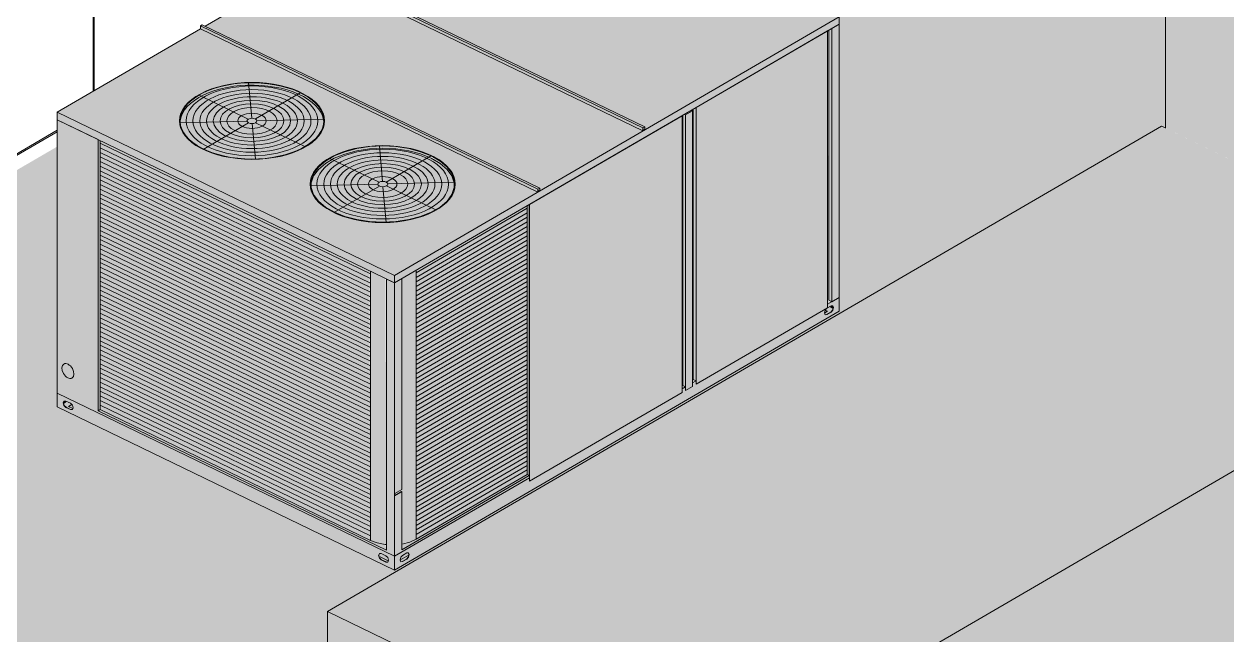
# Model space of a CAD drawing. Header units: inches. Extents: x 27328 to 120839, y -4075 to 4147.
# Drawn here: x 42600.5 to 42822.3, y -2003.8 to -1891.1 of the extents above; entities that cross this region are included whole.
import ezdxf

# ---------------------------------------------------------------- set-up
doc = ezdxf.new("R2010")
doc.units = ezdxf.units.IN
doc.header["$MEASUREMENT"] = 0
for name, color, linetype, lineweight in [('A-ROOF', 132, 'Continuous', 9), ('A-WALL-PATT', 111, 'Continuous', 9), ('G-IMPT', 8, 'Continuous', 9), ('M-EQPM', 50, 'Continuous', 9)]:
    doc.layers.add(name, color=color, linetype=linetype, lineweight=lineweight)

# ---------------------------------------------------------------- blocks, each defined once
blk = doc.blocks.new('Trane - 20-75 Ton Packaged Ind Rooftop DX Cooling Only and Extended Casing TAG_SXHLF20_ 0210035350 - PL_AS_HF001102-e2b63efd-16e1-40f1-8521-6466c1d8891c_dwg_Trane-SXHLF20-V135-Axon - Looking South West')
at = {"layer": 'G-IMPT'}
for points in [[(-34043.04, -1937.45), (-34043.04, -1921.26), (-34081.18, -1904.54), (-34081.41, -1898.82), (-34082.5, -1898.34), (-34082.5, -1897.94), (-34073.28, -1892.57), (-34099.17, -1880.05), (-34099.17, -1910.3), (-34045.68, -1936.17)], [(-34186.74, -2031.86), (-34043.04, -1948.16), (-34043.04, -1937.45), (-34099.93, -1909.94), (-34253.67, -1999.48), (-34209.97, -2020.62)], [(-34186.74, -2066.35), (-34043.04, -1982.65), (-34043.04, -1980.27), (-34052.82, -1975.3), (-34054, -1973.7), (-34054.66, -1972.13), (-34055.05, -1970.25), (-34055.16, -1968.14), (-34054.96, -1965.84), (-34054.46, -1963.43), (-34053.58, -1960.77), (-34052.33, -1958.06), (-34050.77, -1955.49), (-34049.11, -1953.36), (-34047.59, -1951.82), (-34045.84, -1950.43), (-34044.08, -1949.44), (-34043.04, -1948.94), (-34043.04, -1948.16), (-34186.74, -2031.86)], [(-34186.74, -2066.35), (-34186.75, -2031.85), (-34253.67, -1999.48), (-34253.66, -2033.99), (-34186.75, -2066.34)]]:
    blk.add_hatch(color=256, dxfattribs=at).paths.add_polyline_path(points, flags=0)
for p, q in [((-34099.17, -1880.05), (-34099.17, -1910.3)), ((-34253.67, -1999.48), (-34099.89, -1909.92)), ((-34099.89, -1909.92), (-34099.17, -1910.27)), ((-34043.04, -1948.16), (-34186.74, -2031.86)), ((-34186.74, -2031.86), (-34253.67, -1999.48)), ((-34253.67, -1999.48), (-34253.67, -2033.98))]:
    blk.add_line(p, q, dxfattribs=at)
blk = doc.blocks.new('Trane - 20-75 Ton Packaged Ind Rooftop DX Cooling Only and Extended Casing TAG_SXHLF20_ 0210035350 - PL_AS_HF001102-e2b63efd-16e1-40f1-8521-6466c1d8891c_dwg-V136-Axon - Looking South West')
blk.add_blockref('Trane - 20-75 Ton Packaged Ind Rooftop DX Cooling Only and Extended Casing TAG_SXHLF20_ 0210035350 - PL_AS_HF001102-e2b63efd-16e1-40f1-8521-6466c1d8891c_dwg_Trane-SXHLF20-V135-Axon - Looking South West', (0, 0))
blk = doc.blocks.new('Trane - 20-75 Ton Packaged Ind Rooftop DX Cooling Only and Extended Casing TAG_SXHLF20_ 0210035350 - SXHLF20-V137-Axon - Looking South West')
blk.add_blockref('Trane - 20-75 Ton Packaged Ind Rooftop DX Cooling Only and Extended Casing TAG_SXHLF20_ 0210035350 - PL_AS_HF001102-e2b63efd-16e1-40f1-8521-6466c1d8891c_dwg-V136-Axon - Looking South West', (0, 0))
blk = doc.blocks.new('Trane - Packaged Voyager Rooftop System 12_5-25 Ton Gas-Electric Packaged Unit TAG_YHD300_ 1008114931 - PL_AY4V000072-0a482d62-fa2d-4e4c-a01b-d2dd38fd3219_dwg_Trane-YHD300-V138-Axon - Looking South West')
at = {"layer": 'G-IMPT'}
h = blk.add_hatch(color=256, dxfattribs=at)
h.paths.add_polyline_path([(-34241.3, -1937.48), (-34214.87, -1922.09), (-34277.1, -1891.99), (-34303.53, -1907.39), (-34251.77, -1932.42)], flags=0)
h.paths.add_polyline_path([(-34243.48, -1927.66), (-34245.92, -1927.54), (-34248.27, -1927.19), (-34251.77, -1926.08), (-34252.41, -1925.83), (-34254.06, -1924.87), (-34255.35, -1923.77), (-34256.4, -1922.09), (-34256.68, -1921.28), (-34256.68, -1919.98), (-34256.23, -1918.71), (-34255.35, -1917.5), (-34254.06, -1916.39), (-34251.77, -1915.18), (-34250.46, -1914.65), (-34248.28, -1914.07), (-34245.92, -1913.72), (-34243.49, -1913.6), (-34241.05, -1913.72), (-34238.7, -1914.07), (-34236.51, -1914.65), (-34234.56, -1915.43), (-34232.91, -1916.39), (-34231.63, -1917.49), (-34230.74, -1918.7), (-34230.29, -1919.98), (-34230.39, -1921.56), (-34230.74, -1922.55), (-34231.62, -1923.76), (-34232.91, -1924.87), (-34234.56, -1925.83), (-34236.51, -1926.61), (-34238.7, -1927.19), (-34241.05, -1927.54)], flags=0)
h.paths.add_polyline_path([(-34214.87, -1922.09), (-34195.5, -1910.81), (-34257.73, -1880.71), (-34276.26, -1891.51), (-34214.53, -1921.36), (-34214.87, -1921.56)], flags=0)
h.paths.add_polyline_path([(-34267.67, -1916), (-34271.43, -1915.7), (-34274.88, -1914.85), (-34277.1, -1913.86), (-34278.5, -1912.97), (-34279.74, -1911.79), (-34280.53, -1910.51), (-34280.85, -1909.17), (-34280.68, -1907.83), (-34280.03, -1906.53), (-34278.92, -1905.31), (-34277.1, -1904.07), (-34275.51, -1903.33), (-34272.17, -1902.37), (-34268.44, -1901.95), (-34264.65, -1902.11), (-34261.1, -1902.84), (-34258.09, -1904.07), (-34256.5, -1905.13), (-34255.33, -1906.32), (-34254.6, -1907.61), (-34254.35, -1908.96), (-34254.59, -1910.3), (-34255.31, -1911.59), (-34256.48, -1912.79), (-34258.44, -1914.05), (-34260.44, -1914.88), (-34263.9, -1915.72), (-34266.4, -1915.97)], flags=0)
h.paths.add_polyline_path([(-34195.5, -1910.81), (-34159.34, -1889.75), (-34221.57, -1859.65), (-34256.9, -1880.23), (-34195.17, -1910.08), (-34195.5, -1910.28)], flags=0)
for points in [[(-34195.5, -1910.28), (-34195.17, -1910.08), (-34257.39, -1879.99), (-34257.73, -1880.18), (-34230.12, -1893.54)], [(-34195.5, -1910.81), (-34195.5, -1910.28), (-34257.73, -1880.18), (-34257.73, -1880.71), (-34196.06, -1910.54)], [(-34241.3, -1938.86), (-34159.34, -1891.12), (-34159.34, -1889.75), (-34241.3, -1937.48)], [(-34214.87, -1922.09), (-34214.87, -1921.56), (-34277.1, -1891.48), (-34277.1, -1891.99), (-34215.42, -1921.82)], [(-34214.87, -1921.56), (-34214.53, -1921.36), (-34276.76, -1891.27), (-34277.07, -1891.48), (-34230.12, -1914.18)], [(-34160.69, -1942.34), (-34160.69, -1891.91), (-34161.24, -1892.23), (-34161.24, -1942.07), (-34160.82, -1942.28)], [(-34160.69, -1942.34), (-34159.34, -1941.55), (-34159.34, -1891.12), (-34160.69, -1891.91), (-34160.69, -1938.86)], [(-34185.69, -1957.56), (-34161.45, -1943.44), (-34161.45, -1892.37), (-34185.69, -1906.49), (-34185.69, -1953.36)], [(-34267.67, -1916), (-34263.79, -1915.7), (-34260.44, -1914.88), (-34258.44, -1914.05), (-34256.1, -1912.44), (-34255.31, -1911.59), (-34254.54, -1910.1), (-34254.41, -1908.93), (-34254.6, -1908.2), (-34255.33, -1906.74), (-34257.33, -1905), (-34259.02, -1904.03), (-34262.83, -1902.84), (-34265.9, -1902.42), (-34269.71, -1902.45), (-34273.43, -1903.11), (-34275.52, -1903.76), (-34278.36, -1905.31), (-34280.03, -1906.95), (-34280.75, -1908.82), (-34280.75, -1909.85), (-34280.03, -1911.39), (-34279.17, -1912.4), (-34277.72, -1913.51), (-34275.12, -1914.75), (-34273.43, -1915.28), (-34270.2, -1915.86), (-34268.64, -1915.97)], [(-34280.03, -1906.95), (-34278.92, -1905.74), (-34277.1, -1904.5), (-34274.94, -1903.55), (-34272.17, -1902.79), (-34268.44, -1902.37), (-34264.65, -1902.54), (-34261.1, -1903.26), (-34258.09, -1904.5), (-34256, -1906.01), (-34255.33, -1906.32), (-34256.5, -1905.13), (-34258.17, -1904.03), (-34260.74, -1902.96), (-34263.43, -1902.29), (-34267.17, -1901.94), (-34270.95, -1902.16), (-34274.46, -1902.95), (-34277.4, -1904.23), (-34279.35, -1905.74), (-34280.03, -1906.53)], [(-34241.3, -1938.86), (-34241.3, -1937.48), (-34303.53, -1907.39), (-34303.53, -1908.77), (-34243.75, -1937.68)], [(-34187.63, -1958.69), (-34186.37, -1957.95), (-34186.37, -1907.1), (-34187.63, -1907.83), (-34187.63, -1953.36)], [(-34185.69, -1957.56), (-34185.72, -1906.48), (-34186.25, -1906.79), (-34186.25, -1956.66), (-34185.71, -1956.98)], [(-34241.3, -1989.29), (-34241.3, -1938.86), (-34242.78, -1938.15), (-34242.78, -1988.15), (-34295.96, -1962.44), (-34295.96, -1912.43), (-34303.53, -1908.77), (-34303.53, -1959.19), (-34243.33, -1988.31)], [(-34216.42, -1975.46), (-34188.3, -1959.08), (-34188.3, -1908.01), (-34216.42, -1924.39), (-34216.42, -1953.36)], [(-34187.63, -1958.69), (-34187.65, -1907.82), (-34187.85, -1907.73), (-34188.18, -1907.92), (-34188.18, -1957.78), (-34187.65, -1958.11)], [(-34295.96, -1962.44), (-34295.62, -1962.23), (-34295.62, -1912.59), (-34295.96, -1912.46), (-34295.96, -1962.28)], [(-34245.77, -1986.35), (-34245.92, -1936.63), (-34295.62, -1912.59), (-34295.53, -1962.28), (-34253.13, -1982.79)], [(-34256.23, -1919.13), (-34255.35, -1917.92), (-34254.06, -1916.82), (-34251.77, -1915.6), (-34248.86, -1914.65), (-34246.46, -1914.22), (-34244.51, -1914.07), (-34242.46, -1914.07), (-34241.05, -1914.14), (-34237.24, -1914.88), (-34235.09, -1915.64), (-34234.56, -1915.64), (-34234.56, -1915.43), (-34237.1, -1914.5), (-34239.47, -1913.96), (-34241.05, -1913.72), (-34243.49, -1913.6), (-34246.86, -1913.86), (-34249.88, -1914.5), (-34251.77, -1915.18), (-34253.14, -1915.86), (-34254.56, -1916.82), (-34255.66, -1917.92), (-34256.23, -1918.71)], [(-34230.74, -1919.13), (-34230.74, -1918.7), (-34232.05, -1917.13), (-34233.38, -1916.18), (-34234.26, -1915.86), (-34231.62, -1917.92)], [(-34237.3, -1986.14), (-34216.84, -1974.22), (-34216.84, -1924.61), (-34237.3, -1936.67), (-34237.3, -1974.81)], [(-34216.47, -1974.4), (-34216.47, -1924.39), (-34216.84, -1924.61), (-34216.84, -1974.22)], [(-34161.51, -1944.12), (-34161.57, -1944.04), (-34161.57, -1944.1)], [(-34160.4, -1943.58), (-34160.49, -1943.08), (-34161, -1943.28), (-34160.47, -1943.54)], [(-34302.4, -1961.08), (-34301.91, -1960.67), (-34302.34, -1960.81), (-34302.4, -1961.07)], [(-34239.94, -1987.31), (-34239.92, -1987.17), (-34239.93, -1987.23)]]:
    blk.add_hatch(color=256, dxfattribs=at).paths.add_polyline_path(points, flags=0)
h = blk.add_hatch(color=256, dxfattribs=at)
h.paths.add_polyline_path([(-34188.3, -1957.83), (-34188.18, -1957.76), (-34188.3, -1957.73)], flags=0)
h.paths.add_polyline_path([(-34186.37, -1956.7), (-34186.25, -1956.63), (-34186.37, -1906.86), (-34186.37, -1907.1), (-34186.37, -1956.6)], flags=0)
h.paths.add_polyline_path([(-34161.45, -1942.19), (-34161.24, -1942.07), (-34161.45, -1892.35), (-34161.45, -1892.37), (-34161.45, -1941.55)], flags=0)
h = blk.add_hatch(color=256, dxfattribs=at)
h.paths.add_polyline_path([(-34230.29, -1920.4), (-34230.29, -1919.98), (-34230.44, -1919.98)], flags=0)
h.paths.add_polyline_path([(-34254.41, -1909.64), (-34254.38, -1908.7), (-34254.71, -1907.38), (-34255.33, -1906.32), (-34255.33, -1906.74), (-34254.59, -1908.23), (-34254.41, -1908.93), (-34254.41, -1909.63)], flags=0)
h.paths.add_polyline_path([(-34280.82, -1909.37), (-34280.41, -1907.72), (-34280.19, -1906.8), (-34280.75, -1908.16), (-34280.82, -1909.34)], flags=0)
h = blk.add_hatch(color=256, dxfattribs=at)
h.paths.add_polyline_path([(-34241.05, -1914.14), (-34244.54, -1914.07), (-34243.49, -1914.14)], flags=0)
h.paths.add_polyline_path([(-34243.48, -1927.66), (-34238.99, -1927.23), (-34238.7, -1927.19), (-34236.51, -1926.61), (-34234.02, -1925.51), (-34232.49, -1924.51), (-34231.62, -1923.76), (-34230.58, -1922.09), (-34230.29, -1921.28), (-34230.44, -1919.98), (-34231.05, -1918.7), (-34232.12, -1917.49), (-34233.64, -1916.39), (-34235.62, -1915.43), (-34238.12, -1914.65), (-34238.7, -1914.5), (-34241.05, -1914.14), (-34245.92, -1914.14), (-34249.88, -1914.92), (-34251.77, -1915.6), (-34253.33, -1916.39), (-34254.85, -1917.5), (-34255.87, -1918.63), (-34256.41, -1919.65), (-34256.68, -1920.41), (-34256.58, -1921.56), (-34255.79, -1923.15), (-34254.93, -1924.13), (-34253.52, -1925.18), (-34251.77, -1926.08), (-34249.74, -1926.8), (-34247.06, -1927.37), (-34244.73, -1927.6)], flags=0)
h = blk.add_hatch(color=256, dxfattribs=at)
h.paths.add_polyline_path([(-34242.78, -1987.11), (-34242.98, -1938.05), (-34245.77, -1936.7), (-34245.77, -1986.35), (-34243.75, -1986.96), (-34243.01, -1987.1)], flags=0)
h.paths.add_polyline_path([(-34239.96, -1987.03), (-34238.49, -1986.67), (-34237.3, -1986.14), (-34237.3, -1936.53), (-34239.96, -1938.15), (-34239.96, -1976.96), (-34241.26, -1977.72), (-34241.17, -1978.09), (-34239.96, -1977.38), (-34239.96, -1987.03)], flags=0)
h = blk.add_hatch(color=256, dxfattribs=at)
h.paths.add_polyline_path([(-34241.3, -1989.29), (-34216.45, -1974.81), (-34216.47, -1974.4), (-34239.96, -1988.08), (-34239.96, -1977.38), (-34241.26, -1978.14)], flags=0)
h.paths.add_polyline_path([(-34241.3, -1989.29), (-34241.26, -1977.72), (-34239.96, -1976.96), (-34239.96, -1938.08), (-34241.3, -1938.86), (-34241.3, -1953.36)], flags=0)
h = blk.add_hatch(color=256, dxfattribs=at)
h.paths.add_polyline_path([(-34241.3, -1991.83), (-34159.34, -1944.09), (-34159.34, -1941.55), (-34161.45, -1942.79), (-34161.48, -1943.46), (-34185.69, -1957.56), (-34185.72, -1956.91), (-34186.37, -1957.52), (-34186.37, -1957.95), (-34187.63, -1958.69), (-34187.65, -1958.04), (-34188.3, -1958.67), (-34188.3, -1959.08), (-34216.43, -1975.29), (-34216.45, -1974.81), (-34241.3, -1989.29)], flags=0)
h.paths.add_polyline_path([(-34240.16, -1990.3), (-34240.29, -1989.97), (-34239.83, -1989.12), (-34238.74, -1988.66), (-34238.61, -1988.99), (-34239.07, -1989.84), (-34239.83, -1990.28)], flags=0)
h.paths.add_polyline_path([(-34161.9, -1944.73), (-34162.04, -1944.39), (-34161.57, -1943.54), (-34160.49, -1943.08), (-34160.35, -1943.41), (-34160.82, -1944.26), (-34161.57, -1944.71)], flags=0)
h = blk.add_hatch(color=256, dxfattribs=at)
h.paths.add_polyline_path([(-34188.3, -1958.42), (-34187.65, -1958.04), (-34188.3, -1957.83), (-34188.3, -1958.04)], flags=0)
h.paths.add_polyline_path([(-34186.37, -1957.29), (-34185.72, -1956.91), (-34186.37, -1956.7), (-34186.37, -1956.91)], flags=0)
h.paths.add_polyline_path([(-34161.45, -1942.78), (-34160.71, -1942.33), (-34161.45, -1942.19), (-34161.45, -1942.75)], flags=0)
h = blk.add_hatch(color=256, dxfattribs=at)
h.paths.add_polyline_path([(-34242.56, -1990.36), (-34242.56, -1990.09), (-34244.19, -1989.35), (-34244.11, -1989.61), (-34243.75, -1989.96), (-34242.92, -1990.36)], flags=0)
h.paths.add_polyline_path([(-34240.16, -1990.3), (-34239.83, -1990.28), (-34238.74, -1989.48), (-34238.74, -1989.11), (-34240.28, -1990.01), (-34240.17, -1990.28)], flags=0)
h.paths.add_polyline_path([(-34300.72, -1962.24), (-34300.72, -1961.97), (-34301.25, -1961.54), (-34300.85, -1961.29), (-34301.25, -1960.98), (-34302.01, -1960.85), (-34302.34, -1961.27), (-34302.01, -1961.74), (-34301.83, -1961.87), (-34301.08, -1962.23)], flags=0)
h.paths.add_polyline_path([(-34161.9, -1944.73), (-34161.24, -1944.51), (-34160.49, -1943.9), (-34160.49, -1943.53), (-34161.24, -1943.35), (-34161.83, -1943.91), (-34161.57, -1944.16), (-34162.03, -1944.42), (-34161.91, -1944.71)], flags=0)
h = blk.add_hatch(color=256, dxfattribs=at)
h.paths.add_polyline_path([(-34241.3, -1991.83), (-34241.3, -1989.29), (-34303.53, -1959.19), (-34303.53, -1961.74), (-34245.04, -1990.03)], flags=0)
h.paths.add_polyline_path([(-34242.56, -1990.36), (-34242.92, -1990.36), (-34244.11, -1989.61), (-34244.26, -1989.13), (-34244.11, -1988.79), (-34243.75, -1988.79), (-34242.56, -1989.54), (-34242.41, -1990.02)], flags=0)
h.paths.add_polyline_path([(-34300.72, -1962.24), (-34301.08, -1962.23), (-34302.27, -1961.49), (-34302.42, -1961), (-34302.27, -1960.66), (-34301.91, -1960.67), (-34300.72, -1961.41), (-34300.57, -1961.9)], flags=0)
h = blk.add_hatch(color=256, dxfattribs=at)
h.paths.add_polyline_path([(-34243.01, -1987.1), (-34242.78, -1987.15), (-34242.78, -1987.11)], flags=0)
h.paths.add_polyline_path([(-34242.78, -1988.15), (-34243.01, -1987.1), (-34244.49, -1986.82), (-34245.77, -1986.35), (-34295.62, -1962.24), (-34295.96, -1962.44), (-34243.01, -1988.04)], flags=0)
h.paths.add_polyline_path([(-34239.91, -1987.03), (-34239.96, -1987.17), (-34239.92, -1987.17)], flags=0)
h.paths.add_polyline_path([(-34239.96, -1988.08), (-34216.47, -1974.4), (-34216.84, -1974.22), (-34238.49, -1986.67), (-34239.92, -1987.17)], flags=0)
for p, q in [((-34257.73, -1880.71), (-34276.21, -1891.48)), ((-34257.73, -1880.18), (-34195.5, -1910.28)), ((-34195.5, -1910.81), (-34257.73, -1880.71)), ((-34257.39, -1879.99), (-34195.17, -1910.08)), ((-34159.34, -1889.75), (-34241.3, -1937.48)), ((-34159.34, -1891.12), (-34159.34, -1889.75)), ((-34277.1, -1891.99), (-34303.53, -1907.39)), ((-34276.76, -1891.27), (-34277.1, -1891.46)), ((-34214.87, -1921.56), (-34277.1, -1891.46)), ((-34277.1, -1891.46), (-34277.1, -1891.99)), ((-34214.87, -1922.09), (-34277.1, -1891.99)), ((-34214.53, -1921.36), (-34276.76, -1891.27)), ((-34185.72, -1906.48), (-34159.34, -1891.12)), ((-34159.34, -1891.12), (-34160.69, -1891.91)), ((-34160.69, -1942.34), (-34160.69, -1891.91)), ((-34159.34, -1891.12), (-34159.34, -1941.55)), ((-34185.69, -1906.49), (-34161.45, -1892.37)), ((-34161.45, -1892.37), (-34161.45, -1943.44)), ((-34161.24, -1942.07), (-34161.24, -1892.23)), ((-34277.49, -1904.19), (-34268.29, -1908.64)), ((-34241.3, -1937.48), (-34303.53, -1907.39)), ((-34303.53, -1907.39), (-34303.53, -1908.77)), ((-34241.3, -1938.86), (-34185.72, -1906.48)), ((-34187.63, -1907.83), (-34186.37, -1907.1)), ((-34186.37, -1907.1), (-34186.59, -1906.99)), ((-34186.37, -1907.1), (-34186.37, -1957.95)), ((-34186.25, -1956.66), (-34186.25, -1906.79)), ((-34185.69, -1906.49), (-34185.69, -1957.56)), ((-34241.3, -1938.86), (-34303.53, -1908.77)), ((-34295.96, -1912.43), (-34303.53, -1908.77)), ((-34303.53, -1908.77), (-34303.53, -1959.19)), ((-34280.96, -1909.3), (-34268.53, -1908.99)), ((-34276.61, -1914.22), (-34268.22, -1909.33)), ((-34266.98, -1916.06), (-34267.56, -1909.46)), ((-34266.92, -1909.3), (-34257.72, -1913.75)), ((-34266.68, -1908.95), (-34254.24, -1908.64)), ((-34216.42, -1924.39), (-34188.3, -1908.01)), ((-34188.3, -1908.01), (-34188.3, -1959.08)), ((-34188.18, -1957.78), (-34188.18, -1907.92)), ((-34187.85, -1907.73), (-34187.63, -1907.83)), ((-34187.63, -1907.83), (-34187.63, -1958.69)), ((-34195.5, -1910.28), (-34195.17, -1910.08)), ((-34195.5, -1910.81), (-34195.5, -1910.28)), ((-34195.5, -1910.45), (-34195.17, -1910.61)), ((-34195.17, -1910.61), (-34195.5, -1910.81)), ((-34195.17, -1910.08), (-34195.17, -1910.61)), ((-34295.96, -1912.43), (-34295.96, -1962.44)), ((-34295.62, -1962.24), (-34295.62, -1912.59)), ((-34258.44, -1914.05), (-34257.22, -1913.34)), ((-34253.37, -1915.85), (-34244.17, -1920.3)), ((-34256.85, -1920.96), (-34244.41, -1920.65)), ((-34242.56, -1920.61), (-34230.13, -1920.3)), ((-34252.5, -1925.88), (-34244.11, -1920.99)), ((-34242.87, -1927.72), (-34243.44, -1921.12)), ((-34242.8, -1920.96), (-34233.6, -1925.41)), ((-34214.53, -1921.36), (-34214.87, -1921.56)), ((-34214.87, -1921.56), (-34214.87, -1922.09)), ((-34214.87, -1921.73), (-34214.53, -1921.89)), ((-34214.87, -1922.09), (-34214.53, -1921.89)), ((-34214.53, -1921.89), (-34214.53, -1921.36)), ((-34216.84, -1924.61), (-34216.84, -1974.22)), ((-34216.45, -1924.38), (-34216.47, -1924.39)), ((-34216.47, -1924.39), (-34216.47, -1974.4)), ((-34216.45, -1974.81), (-34216.45, -1924.38)), ((-34216.42, -1924.39), (-34216.42, -1975.46)), ((-34216.84, -1932.69), (-34216.84, -1974.22)), ((-34245.77, -1986.35), (-34245.77, -1936.7)), ((-34242.78, -1938.15), (-34241.3, -1938.86)), ((-34242.78, -1938.15), (-34242.78, -1988.15)), ((-34241.3, -1937.48), (-34241.3, -1938.86)), ((-34241.3, -1938.86), (-34239.96, -1938.08)), ((-34239.96, -1938.08), (-34239.96, -1976.96)), ((-34237.3, -1936.53), (-34237.3, -1986.14)), ((-34241.3, -1938.86), (-34241.3, -1989.29)), ((-34159.34, -1941.55), (-34161.45, -1942.78)), ((-34160.69, -1942.34), (-34161.24, -1942.07)), ((-34159.34, -1941.55), (-34160.69, -1942.34)), ((-34159.34, -1944.09), (-34159.34, -1941.55)), ((-34241.3, -1991.83), (-34159.34, -1944.09)), ((-34161.45, -1943.44), (-34185.69, -1957.56)), ((-34162.03, -1944.42), (-34161.46, -1944.09)), ((-34161.51, -1944.12), (-34161.93, -1943.92)), ((-34161.62, -1944.68), (-34161.91, -1944.72)), ((-34161.46, -1944.09), (-34161.89, -1943.89)), ((-34160.86, -1944.24), (-34161.62, -1944.68)), ((-34161.57, -1944.71), (-34161.62, -1944.68)), ((-34161.57, -1943.54), (-34160.82, -1943.1)), ((-34160.82, -1944.26), (-34161.57, -1944.71)), ((-34161.07, -1943.25), (-34160.4, -1943.58)), ((-34187.63, -1958.03), (-34188.3, -1958.42)), ((-34187.65, -1958.04), (-34188.18, -1957.78)), ((-34187.65, -1958.68), (-34187.65, -1958.04)), ((-34186.37, -1957.95), (-34187.63, -1958.69)), ((-34185.69, -1956.9), (-34186.37, -1957.29)), ((-34185.72, -1956.91), (-34186.25, -1956.66)), ((-34185.72, -1957.55), (-34185.72, -1956.91)), ((-34241.3, -1989.29), (-34303.53, -1959.19)), ((-34303.53, -1959.19), (-34303.53, -1961.74)), ((-34303.53, -1959.19), (-34241.3, -1989.29)), ((-34302.4, -1961.08), (-34301.8, -1960.72)), ((-34301.91, -1960.67), (-34301.08, -1961.07)), ((-34188.3, -1959.08), (-34216.42, -1975.46)), ((-34303.53, -1961.74), (-34241.3, -1991.83)), ((-34301.08, -1962.23), (-34301.91, -1961.83)), ((-34301.87, -1961.81), (-34301.04, -1962.21)), ((-34300.84, -1961.3), (-34301.41, -1961.63)), ((-34300.63, -1962.01), (-34301.41, -1961.63)), ((-34300.81, -1961.33), (-34301.36, -1961.66)), ((-34301.04, -1962.21), (-34301.08, -1962.23)), ((-34301.04, -1962.21), (-34300.71, -1962.23)), ((-34295.62, -1962.24), (-34295.96, -1962.44)), ((-34295.96, -1962.44), (-34242.78, -1988.15)), ((-34245.77, -1986.35), (-34295.62, -1962.24)), ((-34216.42, -1974.8), (-34241.3, -1989.29)), ((-34241.3, -1989.29), (-34216.45, -1974.81)), ((-34239.96, -1988.08), (-34216.47, -1974.4)), ((-34216.84, -1974.22), (-34237.3, -1986.14)), ((-34216.47, -1974.4), (-34216.84, -1974.22)), ((-34216.45, -1975.45), (-34216.45, -1974.81)), ((-34240, -1977.36), (-34241.3, -1978.12)), ((-34241.26, -1977.72), (-34239.96, -1976.96)), ((-34239.96, -1977.38), (-34241.26, -1978.14)), ((-34241.26, -1978.14), (-34241.26, -1977.72)), ((-34239.96, -1977.38), (-34240, -1977.36)), ((-34239.96, -1988.08), (-34239.96, -1977.38)), ((-34242.46, -1990.14), (-34243.99, -1989.4)), ((-34242.92, -1989.2), (-34243.75, -1988.79)), ((-34241.3, -1989.29), (-34241.3, -1991.83)), ((-34240.32, -1990.02), (-34238.62, -1989.03)), ((-34239.83, -1989.12), (-34239.07, -1988.68)), ((-34243.75, -1989.96), (-34243.71, -1989.93)), ((-34243.75, -1989.96), (-34242.92, -1990.36)), ((-34242.88, -1990.34), (-34243.71, -1989.93)), ((-34242.92, -1990.36), (-34242.88, -1990.34)), ((-34242.55, -1990.36), (-34242.88, -1990.34)), ((-34239.88, -1990.26), (-34240.16, -1990.3)), ((-34239.12, -1989.82), (-34239.88, -1990.26)), ((-34239.88, -1990.26), (-34239.83, -1990.28)), ((-34239.07, -1989.84), (-34239.83, -1990.28)), ((-34239.12, -1989.82), (-34239.07, -1989.84))]:
    blk.add_line(p, q, dxfattribs=at)
for points in [[(-34257.22, -1913.34, 0), (-34256.48, -1912.79, 0), (-34255.84, -1912.2, 0), (-34255.31, -1911.59, 0), (-34254.89, -1910.95, 0), (-34254.59, -1910.3, 0), (-34254.41, -1909.63, 0), (-34254.35, -1908.96, 0), (-34254.42, -1908.28, 0), (-34254.6, -1907.61, 0), (-34254.9, -1906.96, 0), (-34255.33, -1906.32, 0), (-34255.86, -1905.71, 0), (-34256.5, -1905.13, 0), (-34257.25, -1904.58, 0), (-34258.09, -1904.07, 0), (-34259.02, -1903.61, 0), (-34260.03, -1903.2, 0), (-34261.1, -1902.84, 0), (-34262.24, -1902.54, 0), (-34263.43, -1902.29, 0), (-34264.65, -1902.11, 0), (-34265.9, -1901.99, 0), (-34267.17, -1901.94, 0), (-34268.44, -1901.95, 0), (-34269.71, -1902.03, 0), (-34270.95, -1902.16, 0), (-34272.17, -1902.37, 0), (-34273.34, -1902.63, 0), (-34274.46, -1902.95, 0), (-34275.51, -1903.33, 0), (-34276.49, -1903.76, 0), (-34277.4, -1904.23, 0), (-34278.21, -1904.75, 0), (-34278.92, -1905.31, 0), (-34279.53, -1905.9, 0), (-34280.03, -1906.53, 0), (-34280.41, -1907.17, 0), (-34280.68, -1907.83, 0), (-34280.82, -1908.5, 0), (-34280.85, -1909.17, 0), (-34280.75, -1909.85, 0), (-34280.53, -1910.51, 0), (-34280.19, -1911.16, 0), (-34279.74, -1911.79, 0), (-34279.17, -1912.4, 0), (-34278.5, -1912.97, 0), (-34277.72, -1913.51, 0), (-34276.86, -1914, 0), (-34275.91, -1914.45, 0), (-34274.88, -1914.85, 0), (-34273.78, -1915.19, 0), (-34272.63, -1915.47, 0), (-34271.43, -1915.7, 0), (-34270.2, -1915.86, 0), (-34268.94, -1915.96, 0), (-34267.67, -1916, 0), (-34266.4, -1915.97, 0), (-34265.14, -1915.88, 0), (-34263.9, -1915.72, 0), (-34262.7, -1915.5, 0), (-34261.54, -1915.22, 0), (-34260.44, -1914.88, 0), (-34259.4, -1914.49, 0), (-34258.44, -1914.05, 0)], [(-34254.36, -1909.18, 0), (-34254.42, -1908.7, 0), (-34254.6, -1908.04, 0), (-34254.9, -1907.38, 0), (-34255.33, -1906.74, 0), (-34255.86, -1906.13, 0), (-34256.5, -1905.55, 0), (-34257.25, -1905, 0), (-34258.09, -1904.5, 0), (-34259.02, -1904.03, 0), (-34260.03, -1903.62, 0), (-34261.1, -1903.26, 0), (-34262.24, -1902.96, 0), (-34263.43, -1902.72, 0), (-34264.65, -1902.54, 0), (-34265.9, -1902.42, 0), (-34267.17, -1902.36, 0), (-34268.44, -1902.37, 0), (-34269.71, -1902.45, 0), (-34270.95, -1902.59, 0), (-34272.17, -1902.79, 0), (-34273.34, -1903.05, 0), (-34274.46, -1903.37, 0), (-34275.51, -1903.75, 0), (-34276.49, -1904.18, 0), (-34277.4, -1904.66, 0), (-34278.21, -1905.18, 0), (-34278.92, -1905.74, 0), (-34279.53, -1906.33, 0), (-34280.03, -1906.95, 0), (-34280.41, -1907.59, 0), (-34280.68, -1908.25, 0), (-34280.82, -1908.92, 0), (-34280.85, -1909.21, 0)], [(-34267.64, -1908.48, 0), (-34268.22, -1901.88, 0), (-34267.64, -1908.48, 0)], [(-34266.98, -1908.61, 0), (-34258.59, -1903.72, 0), (-34266.98, -1908.61, 0)], [(-34295.62, -1913.08, 0), (-34245.77, -1937.19, 0), (-34295.62, -1913.08, 0), (-34245.77, -1937.19, 0), (-34295.62, -1913.08, 0)], [(-34295.62, -1913.93, 0), (-34245.77, -1938.04, 0), (-34295.62, -1913.93, 0), (-34245.77, -1938.04, 0), (-34295.62, -1913.93, 0)], [(-34234.56, -1915.43, 0), (-34236.51, -1914.65, 0), (-34238.7, -1914.07, 0), (-34241.05, -1913.72, 0), (-34243.49, -1913.6, 0), (-34245.92, -1913.72, 0), (-34248.28, -1914.07, 0), (-34250.46, -1914.65, 0), (-34252.42, -1915.44, 0), (-34254.06, -1916.39, 0), (-34255.35, -1917.5, 0), (-34256.23, -1918.71, 0), (-34256.68, -1919.98, 0), (-34256.68, -1921.28, 0), (-34256.23, -1922.56, 0), (-34255.35, -1923.77, 0), (-34254.06, -1924.87, 0), (-34252.41, -1925.83, 0)], [(-34256.68, -1920.41, 0), (-34256.23, -1919.13, 0), (-34255.35, -1917.92, 0), (-34254.06, -1916.82, 0), (-34252.42, -1915.86, 0), (-34250.46, -1915.08, 0), (-34248.28, -1914.5, 0), (-34245.92, -1914.14, 0), (-34243.49, -1914.02, 0), (-34241.05, -1914.14, 0), (-34238.7, -1914.5, 0), (-34236.51, -1915.07, 0), (-34234.56, -1915.86, 0)], [(-34243.53, -1920.14, 0), (-34244.11, -1913.54, 0), (-34243.53, -1920.14, 0)], [(-34295.62, -1914.78, 0), (-34245.77, -1938.88, 0), (-34295.62, -1914.78, 0), (-34245.77, -1938.88, 0), (-34295.62, -1914.78, 0)], [(-34295.62, -1915.62, 0), (-34245.77, -1939.73, 0), (-34295.62, -1915.62, 0)], [(-34252.41, -1925.83, 0), (-34250.46, -1926.61, 0), (-34248.27, -1927.19, 0), (-34245.92, -1927.54, 0), (-34243.48, -1927.66, 0), (-34241.05, -1927.54, 0), (-34238.7, -1927.19, 0), (-34236.51, -1926.61, 0), (-34234.56, -1925.83, 0), (-34232.91, -1924.87, 0), (-34231.62, -1923.76, 0), (-34230.74, -1922.55, 0), (-34230.29, -1921.28, 0), (-34230.29, -1919.98, 0), (-34230.74, -1918.7, 0), (-34231.63, -1917.49, 0), (-34232.91, -1916.39, 0), (-34234.56, -1915.43, 0)], [(-34242.86, -1920.27, 0), (-34234.48, -1915.38, 0), (-34242.86, -1920.27, 0)], [(-34234.56, -1915.86, 0), (-34232.91, -1916.82, 0), (-34231.63, -1917.92, 0), (-34230.74, -1919.13, 0), (-34230.29, -1920.4, 0)], [(-34295.62, -1916.47, 0), (-34245.77, -1940.58, 0), (-34295.62, -1916.47, 0), (-34245.77, -1940.58, 0), (-34295.62, -1916.47, 0)], [(-34295.62, -1917.32, 0), (-34245.77, -1941.43, 0), (-34295.62, -1917.32, 0), (-34245.77, -1941.43, 0), (-34295.62, -1917.32, 0)], [(-34295.62, -1918.17, 0), (-34245.77, -1942.27, 0), (-34295.62, -1918.17, 0), (-34245.77, -1942.27, 0), (-34295.62, -1918.17, 0)], [(-34295.62, -1919.01, 0), (-34245.77, -1943.12, 0), (-34295.62, -1919.01, 0), (-34245.77, -1943.12, 0), (-34295.62, -1919.01, 0)], [(-34295.62, -1919.86, 0), (-34245.77, -1943.97, 0), (-34295.62, -1919.86, 0), (-34245.77, -1943.97, 0), (-34295.62, -1919.86, 0)], [(-34295.62, -1920.71, 0), (-34245.77, -1944.82, 0), (-34295.62, -1920.71, 0), (-34295.62, -1962.24, 0), (-34245.77, -1986.35, 0)], [(-34295.62, -1921.56, 0), (-34245.77, -1945.66, 0), (-34295.62, -1921.56, 0), (-34245.77, -1945.66, 0), (-34295.62, -1921.56, 0)], [(-34295.62, -1922.4, 0), (-34245.77, -1946.51, 0), (-34295.62, -1922.4, 0), (-34245.77, -1946.51, 0), (-34295.62, -1922.4, 0)], [(-34295.62, -1923.25, 0), (-34245.77, -1947.36, 0), (-34295.62, -1923.25, 0), (-34245.77, -1947.36, 0), (-34295.62, -1923.25, 0)], [(-34295.62, -1924.1, 0), (-34245.77, -1948.21, 0), (-34295.62, -1924.1, 0), (-34245.77, -1948.21, 0), (-34295.62, -1924.1, 0)], [(-34295.62, -1924.95, 0), (-34245.77, -1949.05, 0), (-34295.62, -1924.95, 0), (-34245.77, -1949.05, 0), (-34295.62, -1924.95, 0)], [(-34237.3, -1936.98, 0), (-34216.84, -1925.06, 0), (-34237.3, -1936.98, 0), (-34216.84, -1925.06, 0), (-34237.3, -1936.98, 0)], [(-34295.62, -1925.79, 0), (-34245.77, -1949.9, 0), (-34295.62, -1925.79, 0), (-34245.77, -1949.9, 0), (-34295.62, -1925.79, 0)], [(-34295.62, -1926.64, 0), (-34245.77, -1950.75, 0), (-34295.62, -1926.64, 0), (-34245.77, -1950.75, 0), (-34295.62, -1926.64, 0)], [(-34295.62, -1927.49, 0), (-34245.77, -1951.6, 0), (-34295.62, -1927.49, 0), (-34245.77, -1951.6, 0), (-34295.62, -1927.49, 0)], [(-34237.3, -1937.83, 0), (-34216.84, -1925.91, 0), (-34237.3, -1937.83, 0), (-34216.84, -1925.91, 0), (-34237.3, -1937.83, 0)], [(-34237.3, -1938.67, 0), (-34216.84, -1926.76, 0), (-34237.3, -1938.67, 0), (-34216.84, -1926.76, 0), (-34237.3, -1938.67, 0)], [(-34295.62, -1928.34, 0), (-34245.77, -1952.44, 0), (-34295.62, -1928.34, 0), (-34245.77, -1952.44, 0), (-34295.62, -1928.34, 0)], [(-34295.62, -1929.18, 0), (-34245.77, -1953.29, 0), (-34295.62, -1929.18, 0), (-34245.77, -1953.29, 0), (-34295.62, -1929.18, 0)], [(-34237.3, -1939.52, 0), (-34216.84, -1927.61, 0), (-34237.3, -1939.52, 0)], [(-34237.3, -1940.37, 0), (-34216.84, -1928.45, 0), (-34237.3, -1940.37, 0), (-34216.84, -1928.45, 0), (-34237.3, -1940.37, 0)], [(-34237.3, -1941.22, 0), (-34216.84, -1929.3, 0), (-34237.3, -1941.22, 0), (-34216.84, -1929.3, 0), (-34237.3, -1941.22, 0)], [(-34295.62, -1930.03, 0), (-34245.77, -1954.14, 0), (-34295.62, -1930.03, 0), (-34245.77, -1954.14, 0), (-34295.62, -1930.03, 0)], [(-34295.62, -1930.88, 0), (-34245.77, -1954.99, 0), (-34295.62, -1930.88, 0), (-34245.77, -1954.99, 0), (-34295.62, -1930.88, 0)], [(-34295.62, -1931.73, 0), (-34245.77, -1955.83, 0), (-34295.62, -1931.73, 0), (-34245.77, -1955.83, 0), (-34295.62, -1931.73, 0)], [(-34237.3, -1942.06, 0), (-34216.84, -1930.15, 0), (-34237.3, -1942.06, 0), (-34216.84, -1930.15, 0), (-34237.3, -1942.06, 0)], [(-34237.3, -1942.91, 0), (-34216.84, -1931, 0), (-34237.3, -1942.91, 0), (-34216.84, -1931, 0), (-34237.3, -1942.91, 0)], [(-34237.3, -1943.76, 0), (-34216.84, -1931.84, 0), (-34237.3, -1943.76, 0), (-34216.84, -1931.84, 0), (-34237.3, -1943.76, 0)], [(-34295.62, -1932.58, 0), (-34245.77, -1956.68, 0), (-34295.62, -1932.58, 0), (-34245.77, -1956.68, 0), (-34295.62, -1932.58, 0)], [(-34295.62, -1933.42, 0), (-34245.77, -1957.53, 0), (-34295.62, -1933.42, 0), (-34245.77, -1957.53, 0), (-34295.62, -1933.42, 0)], [(-34237.3, -1944.61, 0), (-34216.84, -1932.69, 0), (-34237.3, -1944.61, 0)], [(-34237.3, -1945.45, 0), (-34216.84, -1933.54, 0), (-34237.3, -1945.45, 0), (-34216.84, -1933.54, 0), (-34237.3, -1945.45, 0)], [(-34295.62, -1934.27, 0), (-34245.77, -1958.38, 0), (-34295.62, -1934.27, 0), (-34245.77, -1958.38, 0), (-34295.62, -1934.27, 0)], [(-34295.62, -1935.12, 0), (-34245.77, -1959.22, 0), (-34295.62, -1935.12, 0), (-34245.77, -1959.22, 0), (-34295.62, -1935.12, 0)], [(-34295.62, -1935.97, 0), (-34245.77, -1960.07, 0), (-34295.62, -1935.97, 0), (-34245.77, -1960.07, 0), (-34295.62, -1935.97, 0)], [(-34237.3, -1946.3, 0), (-34216.84, -1934.39, 0), (-34237.3, -1946.3, 0), (-34216.84, -1934.39, 0), (-34237.3, -1946.3, 0)], [(-34237.3, -1947.15, 0), (-34216.84, -1935.23, 0), (-34237.3, -1947.15, 0), (-34216.84, -1935.23, 0), (-34237.3, -1947.15, 0)], [(-34237.3, -1948, 0), (-34216.84, -1936.08, 0), (-34237.3, -1948, 0), (-34216.84, -1936.08, 0), (-34237.3, -1948, 0)], [(-34295.62, -1936.81, 0), (-34245.77, -1960.92, 0), (-34295.62, -1936.81, 0), (-34245.77, -1960.92, 0), (-34295.62, -1936.81, 0)], [(-34295.62, -1937.66, 0), (-34245.77, -1961.77, 0), (-34295.62, -1937.66, 0), (-34245.77, -1961.77, 0), (-34295.62, -1937.66, 0)], [(-34295.62, -1938.51, 0), (-34245.77, -1962.61, 0), (-34295.62, -1938.51, 0), (-34245.77, -1962.61, 0), (-34295.62, -1938.51, 0)], [(-34237.3, -1948.84, 0), (-34216.84, -1936.93, 0), (-34237.3, -1948.84, 0), (-34216.84, -1936.93, 0), (-34237.3, -1948.84, 0)], [(-34237.3, -1949.69, 0), (-34216.84, -1937.78, 0), (-34237.3, -1949.69, 0), (-34216.84, -1937.78, 0), (-34237.3, -1949.69, 0)], [(-34295.62, -1939.36, 0), (-34245.77, -1963.46, 0), (-34295.62, -1939.36, 0), (-34245.77, -1963.46, 0), (-34295.62, -1939.36, 0)], [(-34295.62, -1940.2, 0), (-34245.77, -1964.31, 0), (-34295.62, -1940.2, 0), (-34245.77, -1964.31, 0), (-34295.62, -1940.2, 0)], [(-34237.3, -1950.54, 0), (-34216.84, -1938.62, 0), (-34237.3, -1950.54, 0), (-34216.84, -1938.62, 0), (-34237.3, -1950.54, 0)], [(-34237.3, -1951.39, 0), (-34216.84, -1939.47, 0), (-34237.3, -1951.39, 0), (-34216.84, -1939.47, 0), (-34237.3, -1951.39, 0)], [(-34237.3, -1952.23, 0), (-34216.84, -1940.32, 0), (-34237.3, -1952.23, 0), (-34216.84, -1940.32, 0), (-34237.3, -1952.23, 0)], [(-34295.62, -1941.05, 0), (-34245.77, -1965.16, 0), (-34295.62, -1941.05, 0), (-34245.77, -1965.16, 0), (-34295.62, -1941.05, 0)], [(-34295.62, -1941.9, 0), (-34245.77, -1966, 0), (-34295.62, -1941.9, 0), (-34245.77, -1966, 0), (-34295.62, -1941.9, 0)], [(-34295.62, -1942.75, 0), (-34245.77, -1966.85, 0), (-34295.62, -1942.75, 0), (-34245.77, -1966.85, 0), (-34295.62, -1942.75, 0)], [(-34237.3, -1953.08, 0), (-34216.84, -1941.17, 0), (-34237.3, -1953.08, 0), (-34216.84, -1941.17, 0), (-34237.3, -1953.08, 0)], [(-34237.3, -1953.93, 0), (-34216.84, -1942.01, 0), (-34237.3, -1953.93, 0), (-34216.84, -1942.01, 0), (-34237.3, -1953.93, 0)], [(-34237.3, -1954.78, 0), (-34216.84, -1942.86, 0), (-34237.3, -1954.78, 0), (-34216.84, -1942.86, 0), (-34237.3, -1954.78, 0)], [(-34295.62, -1943.59, 0), (-34245.77, -1967.7, 0), (-34295.62, -1943.59, 0), (-34245.77, -1967.7, 0), (-34295.62, -1943.59, 0)], [(-34295.62, -1944.44, 0), (-34245.77, -1968.55, 0), (-34295.62, -1944.44, 0), (-34245.77, -1968.55, 0), (-34295.62, -1944.44, 0)], [(-34237.3, -1955.62, 0), (-34216.84, -1943.71, 0), (-34237.3, -1955.62, 0), (-34216.84, -1943.71, 0), (-34237.3, -1955.62, 0)], [(-34237.3, -1956.47, 0), (-34216.84, -1944.56, 0), (-34237.3, -1956.47, 0), (-34216.84, -1944.56, 0), (-34237.3, -1956.47, 0)], [(-34161.57, -1944.71, 0), (-34161.9, -1944.73, 0), (-34162.04, -1944.39, 0), (-34161.9, -1943.9, 0), (-34161.57, -1943.54, 0)], [(-34160.52, -1943.07, 0), (-34160.4, -1943.39, 0), (-34160.54, -1943.88, 0), (-34160.86, -1944.24, 0)], [(-34160.82, -1943.1, 0), (-34160.49, -1943.08, 0), (-34160.35, -1943.41, 0), (-34160.49, -1943.9, 0), (-34160.82, -1944.26, 0)], [(-34295.62, -1945.29, 0), (-34245.77, -1969.39, 0), (-34295.62, -1945.29, 0), (-34245.77, -1969.39, 0), (-34295.62, -1945.29, 0)], [(-34295.62, -1946.14, 0), (-34245.77, -1970.24, 0), (-34295.62, -1946.14, 0), (-34245.77, -1970.24, 0), (-34295.62, -1946.14, 0)], [(-34295.62, -1946.98, 0), (-34245.77, -1971.09, 0), (-34295.62, -1946.98, 0), (-34245.77, -1971.09, 0), (-34295.62, -1946.98, 0)], [(-34237.3, -1957.32, 0), (-34216.84, -1945.4, 0), (-34237.3, -1957.32, 0), (-34216.84, -1945.4, 0), (-34237.3, -1957.32, 0)], [(-34237.3, -1958.17, 0), (-34216.84, -1946.25, 0), (-34237.3, -1958.17, 0), (-34216.84, -1946.25, 0), (-34237.3, -1958.17, 0)], [(-34237.3, -1959.02, 0), (-34216.84, -1947.1, 0), (-34237.3, -1959.02, 0), (-34216.84, -1947.1, 0), (-34237.3, -1959.02, 0)], [(-34295.62, -1947.83, 0), (-34245.77, -1971.94, 0), (-34295.62, -1947.83, 0), (-34245.77, -1971.94, 0), (-34295.62, -1947.83, 0)], [(-34295.62, -1948.68, 0), (-34245.77, -1972.78, 0), (-34295.62, -1948.68, 0), (-34245.77, -1972.78, 0), (-34295.62, -1948.68, 0)], [(-34295.62, -1949.53, 0), (-34245.77, -1973.63, 0), (-34295.62, -1949.53, 0), (-34245.77, -1973.63, 0), (-34295.62, -1949.53, 0)], [(-34237.3, -1959.86, 0), (-34216.84, -1947.95, 0), (-34237.3, -1959.86, 0), (-34216.84, -1947.95, 0), (-34237.3, -1959.86, 0)], [(-34237.3, -1960.71, 0), (-34216.84, -1948.79, 0), (-34237.3, -1960.71, 0), (-34216.84, -1948.79, 0), (-34237.3, -1960.71, 0)], [(-34237.3, -1961.56, 0), (-34216.84, -1949.64, 0), (-34237.3, -1961.56, 0), (-34216.84, -1949.64, 0), (-34237.3, -1961.56, 0)], [(-34295.62, -1950.37, 0), (-34245.77, -1974.48, 0), (-34295.62, -1950.37, 0), (-34245.77, -1974.48, 0), (-34295.62, -1950.37, 0)], [(-34295.62, -1951.22, 0), (-34245.77, -1975.33, 0), (-34295.62, -1951.22, 0), (-34245.77, -1975.33, 0), (-34295.62, -1951.22, 0)], [(-34237.3, -1962.41, 0), (-34216.84, -1950.49, 0), (-34237.3, -1962.41, 0), (-34216.84, -1950.49, 0), (-34237.3, -1962.41, 0)], [(-34237.3, -1963.25, 0), (-34216.84, -1951.34, 0), (-34237.3, -1963.25, 0), (-34216.84, -1951.34, 0), (-34237.3, -1963.25, 0)], [(-34295.62, -1952.07, 0), (-34245.77, -1976.17, 0), (-34295.62, -1952.07, 0), (-34245.77, -1976.17, 0), (-34295.62, -1952.07, 0)], [(-34295.62, -1952.92, 0), (-34245.77, -1977.02, 0), (-34295.62, -1952.92, 0), (-34245.77, -1977.02, 0), (-34295.62, -1952.92, 0)], [(-34295.62, -1953.76, 0), (-34245.77, -1977.87, 0), (-34295.62, -1953.76, 0), (-34245.77, -1977.87, 0), (-34295.62, -1953.76, 0)], [(-34237.3, -1964.1, 0), (-34216.84, -1952.18, 0), (-34237.3, -1964.1, 0), (-34216.84, -1952.18, 0), (-34237.3, -1964.1, 0)], [(-34237.3, -1964.95, 0), (-34216.84, -1953.03, 0), (-34237.3, -1964.95, 0), (-34216.84, -1953.03, 0), (-34237.3, -1964.95, 0)], [(-34237.3, -1965.8, 0), (-34216.84, -1953.88, 0), (-34237.3, -1965.8, 0), (-34216.84, -1953.88, 0), (-34237.3, -1965.8, 0)], [(-34295.62, -1954.61, 0), (-34245.77, -1978.72, 0), (-34295.62, -1954.61, 0), (-34245.77, -1978.72, 0), (-34295.62, -1954.61, 0)], [(-34295.62, -1955.46, 0), (-34245.77, -1979.57, 0), (-34295.62, -1955.46, 0), (-34245.77, -1979.57, 0), (-34295.62, -1955.46, 0)], [(-34295.62, -1956.31, 0), (-34245.77, -1980.41, 0), (-34295.62, -1956.31, 0), (-34245.77, -1980.41, 0), (-34295.62, -1956.31, 0)], [(-34237.3, -1966.64, 0), (-34216.84, -1954.73, 0), (-34237.3, -1966.64, 0), (-34216.84, -1954.73, 0), (-34237.3, -1966.64, 0)], [(-34237.3, -1967.49, 0), (-34216.84, -1955.57, 0), (-34237.3, -1967.49, 0), (-34216.84, -1955.57, 0), (-34237.3, -1967.49, 0)], [(-34295.62, -1957.15, 0), (-34245.77, -1981.26, 0), (-34295.62, -1957.15, 0), (-34245.77, -1981.26, 0), (-34295.62, -1957.15, 0)], [(-34295.62, -1958, 0), (-34245.77, -1982.11, 0), (-34295.62, -1958, 0), (-34245.77, -1982.11, 0), (-34295.62, -1958, 0)], [(-34237.3, -1968.34, 0), (-34216.84, -1956.42, 0), (-34237.3, -1968.34, 0), (-34216.84, -1956.42, 0), (-34237.3, -1968.34, 0)], [(-34237.3, -1969.19, 0), (-34216.84, -1957.27, 0), (-34237.3, -1969.19, 0), (-34216.84, -1957.27, 0), (-34237.3, -1969.19, 0)], [(-34237.3, -1970.03, 0), (-34216.84, -1958.12, 0), (-34237.3, -1970.03, 0), (-34216.84, -1958.12, 0), (-34237.3, -1970.03, 0)], [(-34301.91, -1961.83, 0), (-34302.27, -1961.49, 0), (-34302.42, -1961, 0), (-34302.27, -1960.66, 0), (-34301.91, -1960.67, 0)], [(-34302.25, -1960.65, 0), (-34302.38, -1960.98, 0), (-34302.23, -1961.46, 0), (-34301.87, -1961.81, 0)], [(-34295.62, -1958.85, 0), (-34245.77, -1982.96, 0), (-34295.62, -1958.85, 0), (-34245.77, -1982.96, 0), (-34295.62, -1958.85, 0)], [(-34295.62, -1959.7, 0), (-34245.77, -1983.8, 0), (-34295.62, -1959.7, 0), (-34245.77, -1983.8, 0), (-34295.62, -1959.7, 0)], [(-34295.62, -1960.54, 0), (-34245.77, -1984.65, 0), (-34295.62, -1960.54, 0), (-34245.77, -1984.65, 0), (-34295.62, -1960.54, 0)], [(-34237.3, -1970.88, 0), (-34216.84, -1958.96, 0), (-34237.3, -1970.88, 0), (-34216.84, -1958.96, 0), (-34237.3, -1970.88, 0)], [(-34237.3, -1971.73, 0), (-34216.84, -1959.81, 0), (-34237.3, -1971.73, 0), (-34216.84, -1959.81, 0), (-34237.3, -1971.73, 0)], [(-34237.3, -1972.58, 0), (-34216.84, -1960.66, 0), (-34237.3, -1972.58, 0), (-34216.84, -1960.66, 0), (-34237.3, -1972.58, 0)], [(-34301.08, -1961.07, 0), (-34300.72, -1961.41, 0), (-34300.57, -1961.9, 0), (-34300.72, -1962.24, 0), (-34301.08, -1962.23, 0)], [(-34295.62, -1961.39, 0), (-34245.77, -1985.5, 0), (-34295.62, -1961.39, 0), (-34245.77, -1985.5, 0), (-34295.62, -1961.39, 0)], [(-34295.62, -1962.24, 0), (-34245.77, -1986.35, 0), (-34295.62, -1962.24, 0)], [(-34237.3, -1973.42, 0), (-34216.84, -1961.51, 0), (-34237.3, -1973.42, 0), (-34216.84, -1961.51, 0), (-34237.3, -1973.42, 0)], [(-34237.3, -1974.27, 0), (-34216.84, -1962.35, 0), (-34237.3, -1974.27, 0), (-34216.84, -1962.35, 0), (-34237.3, -1974.27, 0)], [(-34237.3, -1975.12, 0), (-34216.84, -1963.2, 0), (-34237.3, -1975.12, 0), (-34216.84, -1963.2, 0), (-34237.3, -1975.12, 0)], [(-34237.3, -1975.97, 0), (-34216.84, -1964.05, 0), (-34237.3, -1975.97, 0), (-34216.84, -1964.05, 0), (-34237.3, -1975.97, 0)], [(-34237.3, -1976.81, 0), (-34216.84, -1964.9, 0), (-34237.3, -1976.81, 0), (-34216.84, -1964.9, 0), (-34237.3, -1976.81, 0)], [(-34237.3, -1977.66, 0), (-34216.84, -1965.75, 0), (-34237.3, -1977.66, 0), (-34216.84, -1965.75, 0), (-34237.3, -1977.66, 0)], [(-34237.3, -1978.51, 0), (-34216.84, -1966.59, 0), (-34237.3, -1978.51, 0), (-34216.84, -1966.59, 0), (-34237.3, -1978.51, 0)], [(-34237.3, -1979.36, 0), (-34216.84, -1967.44, 0), (-34237.3, -1979.36, 0), (-34216.84, -1967.44, 0), (-34237.3, -1979.36, 0)], [(-34237.3, -1980.2, 0), (-34216.84, -1968.29, 0), (-34237.3, -1980.2, 0), (-34216.84, -1968.29, 0), (-34237.3, -1980.2, 0)], [(-34237.3, -1981.05, 0), (-34216.84, -1969.14, 0), (-34237.3, -1981.05, 0), (-34216.84, -1969.14, 0), (-34237.3, -1981.05, 0)], [(-34237.3, -1981.9, 0), (-34216.84, -1969.98, 0), (-34237.3, -1981.9, 0), (-34216.84, -1969.98, 0), (-34237.3, -1981.9, 0)], [(-34237.3, -1982.75, 0), (-34216.84, -1970.83, 0), (-34237.3, -1982.75, 0), (-34216.84, -1970.83, 0), (-34237.3, -1982.75, 0)], [(-34237.3, -1983.59, 0), (-34216.84, -1971.68, 0), (-34237.3, -1983.59, 0), (-34216.84, -1971.68, 0), (-34237.3, -1983.59, 0)], [(-34237.3, -1984.44, 0), (-34216.84, -1972.53, 0), (-34237.3, -1984.44, 0), (-34216.84, -1972.53, 0), (-34237.3, -1984.44, 0)], [(-34237.3, -1985.29, 0), (-34216.84, -1973.37, 0), (-34237.3, -1985.29, 0), (-34216.84, -1973.37, 0), (-34237.3, -1985.29, 0)], [(-34237.3, -1986.14, 0), (-34216.84, -1974.22, 0), (-34237.3, -1986.14, 0)], [(-34242.76, -1987.13, 0), (-34243.01, -1987.1, 0), (-34244.49, -1986.82, 0), (-34245.77, -1986.35, 0)], [(-34237.3, -1986.14, 0), (-34238.49, -1986.67, 0), (-34239.91, -1987.03, 0)], [(-34243.75, -1988.79, 0), (-34244.11, -1988.79, 0), (-34244.26, -1989.13, 0), (-34244.11, -1989.61, 0), (-34243.75, -1989.96, 0)], [(-34243.71, -1989.93, 0), (-34244.07, -1989.59, 0), (-34244.22, -1989.11, 0), (-34244.09, -1988.78, 0)], [(-34242.92, -1990.36, 0), (-34242.56, -1990.36, 0), (-34242.41, -1990.02, 0), (-34242.56, -1989.54, 0), (-34242.92, -1989.2, 0)], [(-34239.83, -1990.28, 0), (-34240.16, -1990.3, 0), (-34240.29, -1989.97, 0), (-34240.16, -1989.48, 0), (-34239.83, -1989.12, 0)], [(-34238.77, -1988.65, 0), (-34238.66, -1988.97, 0), (-34238.79, -1989.46, 0), (-34239.12, -1989.82, 0)], [(-34239.07, -1988.68, 0), (-34238.74, -1988.66, 0), (-34238.61, -1988.99, 0), (-34238.74, -1989.48, 0), (-34239.07, -1989.84, 0)]]:
    blk.add_polyline3d(points, dxfattribs=at)
for centre, major_axis, ratio in [((-34267.6, -1908.97), (13.38, 0), 0.53073), ((-34267.6, -1908.97), (12.13, 0), 0.53073), ((-34267.6, -1908.97), (10.88, 0), 0.53073), ((-34267.6, -1908.97), (9.63, 0), 0.53073), ((-34267.6, -1908.97), (8.38, 0), 0.53073), ((-34267.6, -1908.97), (7.13, 0), 0.53073), ((-34267.6, -1908.97), (5.88, 0), 0.53073), ((-34267.6, -1908.97), (4.63, 0), 0.53073), ((-34267.6, -1908.97), (2.63, 0), 0.53073), ((-34267.6, -1908.97), (0.925, 0), 0.53073), ((-34243.49, -1920.63), (13.38, 0), 0.53073), ((-34243.49, -1920.63), (12.13, 0), 0.53073), ((-34243.49, -1920.63), (10.88, 0), 0.53073), ((-34243.49, -1920.63), (9.63, 0), 0.53073), ((-34243.49, -1920.63), (8.38, 0), 0.53073), ((-34243.49, -1920.63), (7.13, 0), 0.53073), ((-34243.49, -1920.63), (5.88, 0), 0.53073), ((-34243.49, -1920.63), (4.63, 0), 0.53073), ((-34243.49, -1920.63), (2.63, 0), 0.53073), ((-34243.49, -1920.63), (0.925, 0), 0.53073), ((-34301.54, -1955.12), (-0.75, 1.3), 0.626468)]:
    blk.add_ellipse(centre, major_axis=major_axis, ratio=ratio, dxfattribs=at)
blk = doc.blocks.new('Trane - Packaged Voyager Rooftop System 12_5-25 Ton Gas-Electric Packaged Unit TAG_YHD300_ 1008114931 - PL_AY4V000072-0a482d62-fa2d-4e4c-a01b-d2dd38fd3219_dwg-V139-Axon - Looking South West')
blk.add_blockref('Trane - Packaged Voyager Rooftop System 12_5-25 Ton Gas-Electric Packaged Unit TAG_YHD300_ 1008114931 - PL_AY4V000072-0a482d62-fa2d-4e4c-a01b-d2dd38fd3219_dwg_Trane-YHD300-V138-Axon - Looking South West', (0, 0))
blk = doc.blocks.new('Trane - Packaged Voyager Rooftop System 12_5-25 Ton Gas-Electric Packaged Unit TAG_YHD300_ 1008114931 - YHD300-V140-Axon - Looking South West')
blk.add_blockref('Trane - Packaged Voyager Rooftop System 12_5-25 Ton Gas-Electric Packaged Unit TAG_YHD300_ 1008114931 - PL_AY4V000072-0a482d62-fa2d-4e4c-a01b-d2dd38fd3219_dwg-V139-Axon - Looking South West', (0, 0))

msp = doc.modelspace()

# ---------------------------------------------------------------- hatches: boundary and pattern name
at = {"layer": 'A-ROOF'}
h = msp.add_hatch(color=256, dxfattribs=at)
h.paths.add_polyline_path([(42700.17, -2112.41), (42865.93, -2015.86), (42865.93, -2008.26), (42867.09, -2007.58), (42867.09, -1985.74), (42723.34, -2069.47), (42657.93, -2037.83), (42657.93, -2035.55), (42656.45, -2034.83), (42656.46, -1999.48), (42810.24, -1909.92), (42810.96, -1910.27), (42810.96, -1880.05), (42830.84, -1868.47), (42831.19, -1867.48), (42832.12, -1866.19), (42833.48, -1865.03), (42835.22, -1864.02), (42837.28, -1863.19), (42842.75, -1861.53), (42851.47, -1856.45), (42877.36, -1868.97), (42898.51, -1856.66), (42787.58, -1808.31), (42694.5, -1862.52), (42750.79, -1889.75), (42750.7, -1944.15), (42668.62, -1991.73), (42606.6, -1961.74), (42606.6, -1913.72), (42462.66, -1997.56), (42680.02, -2102.67)], flags=0)
h.paths.add_polyline_path([(42377.95, -2033.61), (42377.95, -1984.71), (42329.92, -2012.68), (42335.79, -2015.24)], flags=0)
h.paths.add_polyline_path([(42867.1, -2007.57), (42867.13, -2007.55), (42867.1, -2007.15)], flags=0)
h.paths.add_polyline_path([(42667.67, -1990.14), (42667.7, -1989.96), (42667.31, -1989.29), (42667.21, -1989.2), (42666.02, -1988.79), (42665.92, -1989.3), (42667.57, -1990.09)], flags=0)
h.paths.add_polyline_path([(42669.85, -1990), (42671.52, -1988.99), (42671.39, -1988.66), (42671.06, -1988.68), (42669.96, -1989.52), (42669.84, -1989.97)], flags=0)
h.paths.add_polyline_path([(42609.51, -1962.01), (42609.47, -1961.61), (42609.19, -1961.41), (42608.94, -1961.74), (42609.41, -1961.97)], flags=0)
h.paths.add_polyline_path([(42748.11, -1944.42), (42748.46, -1944.04), (42748.17, -1944.11), (42748.09, -1944.39)], flags=0)
h.paths.add_polyline_path([(42969.29, -1815.43), (44833.65, -729.55), (44713.75, -677.3), (44713.75, -656.13), (44700.91, -650.53), (43598.77, -1292.47), (43536.68, -1265.4), (43356.68, -1370.25), (43418.77, -1397.31), (42822.64, -1744.51), (42964.58, -1813.16)], flags=0)
at = {"layer": 'A-WALL-PATT'}
h = msp.add_hatch(dxfattribs=at)
h.set_pattern_fill('FP_27', color=256, style=0, pattern_type=2)
h.set_pattern_definition([(90, (-85855.16, -32070.73), (64.883, 37.791), [81.364, -0.283]), (90, (-85887.38, -32089.49), (64.883, 37.791), [81.364, -0.283]), (30.218, (-85919.82, -32067.706), (-6.7e-05, -81.646416), [37.283, -37.803]), (30.218, (-85919.82, -32067.42), (-6.7e-05, -81.646416), [37.283, -37.803]), (30.218, (-85887.49, -32089.84), (-6.7e-05, -81.646416), [37.413, -37.673]), (30.218, (-85887.38, -32089.49), (-6.7e-05, -81.646416), [37.283, -37.803]), (90, (-85854.94, -32029.63), (64.883, 37.791), [40.4, -41.247]), (90, (-85887.604, -32048.66), (64.883, 37.791), [40.4, -41.247]), (90, (-85854.94, -32070.88), (64.883, 37.791), [40.964, -40.682]), (90, (-85887.604, -32089.906), (64.883, 37.791), [40.964, -40.682])])
h.paths.add_polyline_path([(42462.66, -1997.56), (42606.6, -1913.51), (42606.6, -1907.39), (42633.04, -1891.99), (42633.04, -1891.46), (42633.37, -1891.27), (42633.95, -1891.46), (42652.4, -1880.71), (42652.4, -1880.18), (42652.88, -1880.06), (42653.31, -1880.18), (42688.56, -1859.65), (42694.5, -1862.52), (42787.58, -1808.22), (42787.58, -1736.26), (42395.08, -1964.87), (42459.69, -1996.12)], flags=0)

# ---------------------------------------------------------------- block references
at = {"layer": 'M-EQPM'}
for name in ['Trane - 20-75 Ton Packaged Ind Rooftop DX Cooling Only and Extended Casing TAG_SXHLF20_ 0210035350 - SXHLF20-V137-Axon - Looking South West', 'Trane - Packaged Voyager Rooftop System 12_5-25 Ton Gas-Electric Packaged Unit TAG_YHD300_ 1008114931 - YHD300-V140-Axon - Looking South West']:
    msp.add_blockref(name, (76910.13, 0), dxfattribs=at)

doc.saveas('drawing.dxf')
